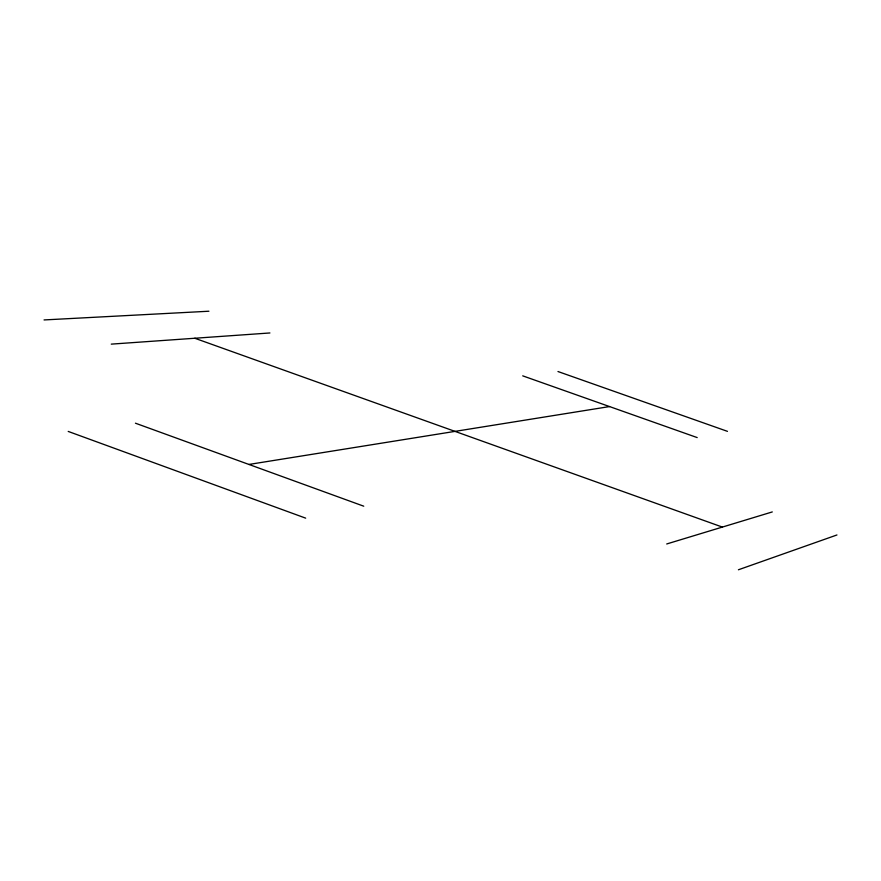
<?xml version="1.0" encoding="UTF-8"?>
<svg xmlns="http://www.w3.org/2000/svg" width="881" height="881" viewBox="0 0 881 881"><rect width="100%" height="100%" fill="white"/><g stroke="black" fill="none" stroke-linecap="round" stroke-linejoin="round"><path stroke-width="1.32" d="M738.421 569.776L836.95 534.965M666.708 543.973L772.296 511.927M248.916 464.452L609.564 406.57M111.27 344.13L269.916 332.963M44.05 319.935L208.918 311.224M557.981 371.529L727.453 431.349M522.719 375.846L697.19 437.582M194.789 338.249L722.376 527.08M135.443 423.199L363.754 506.19M68.211 431.426L305.674 518.149"/></g></svg>
